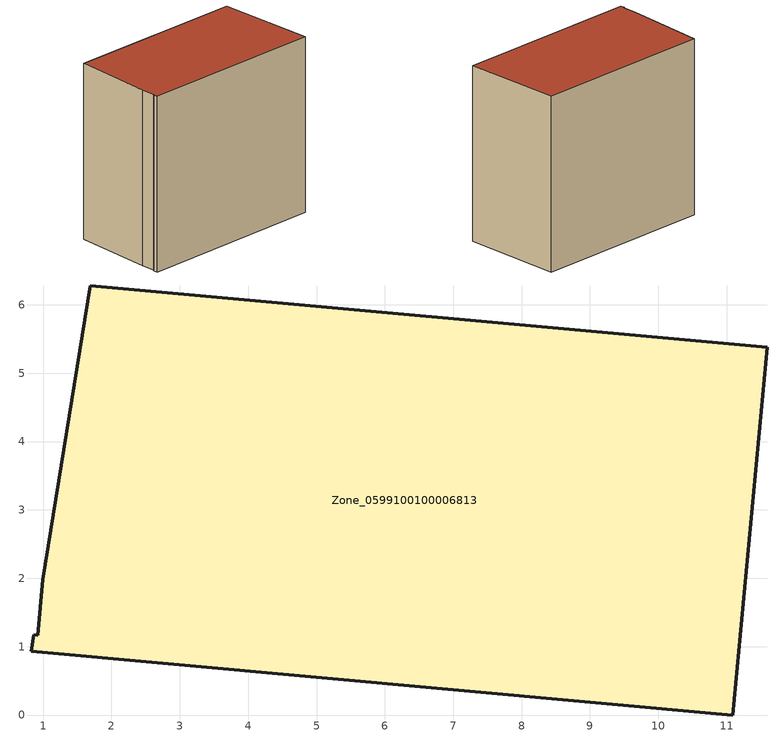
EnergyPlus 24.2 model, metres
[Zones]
Zone_0599100100006813
 floor ground (C_G): 1,1.98 1.69,6.28 11.59,5.38 11.09,0 0.83,0.93 0.87,1.17 0.92,1.17 z0
 wall outside (C_F): 0.83,0.93 11.09,0 11.59,5.38 1.69,6.28 1,1.98 0.92,1.17 0.87,1.17 0.83,0.93 z0:9.33
 roof outside (C_R): 1.69,6.28 1,1.98 0.92,1.17 0.87,1.17 0.83,0.93 11.09,0 11.59,5.38 z9.33
[BUILDING]
Pand.0599100100006813: North Axis=0; Terrain=City; Loads Convergence Tolerance Value=0.04; Temperature Convergence Tolerance Value=0.4; Solar Distribution=FullExterior; Maximum Number of Warmup Days=25; Minimum Number of Warmup Days=1
[Site:Location]
Rotterdam.The.Hague.AP_ZH_NLD Design_Conditions: Latitude=51.96; Longitude=4.45; Time Zone=1; Elevation=-4.5
[SITE:GROUNDTEMPERATURE:BUILDINGSURFACE]
18, 18, 18, 18, 18, 18, 18, 18, 18, 18, 18, 18
[MATERIAL] Thermal Absorptance=0.9; Solar Absorptance=0.7; Visible Absorptance=0.7
Name | Roughness | Thickness | Conductivity | Density | Specific Heat
G.TI.2015-2018 | MediumSmooth | 0.15 | 0.0428571 | 540 | 1210
F.TI.2015-2018 | Rough | 0.3 | 0.0666667 | 1920 | 840
R.TI.2015-2018 | MediumRough | 0.2 | 0.0333333 | 1500 | 1000
[CONSTRUCTION]
C_G: G.TI.2015-2018
C_F: F.TI.2015-2018
C_R: R.TI.2015-2018
[ZONE]
Zone_0599100100006813: Type=1; Multiplier=1; Ceiling Height=Autocalculate; Volume=Autocalculate; Floor Area=autocalculate; Part of Total Floor Area=Yes
[ZONEINFILTRATION:DESIGNFLOWRATE]
Infil_Zone_0599100100006813: Zone or ZoneList or Space or SpaceList=Zone_0599100100006813; Schedule=AlwaysOn; Design Flow Rate Calculation Method=Flow/Area; Flow Rate per Floor Area=0.0015; Constant Term Coefficient=1; Temperature Term Coefficient=0; Velocity Term Coefficient=0; Velocity Squared Term Coefficient=0
[HVACTEMPLATE:ZONE:IDEALLOADSAIRSYSTEM]
Zone_0599100100006813: Maximum Heating Supply Air Temperature=50; Minimum Cooling Supply Air Temperature=13; Maximum Heating Supply Air Humidity Ratio=0.0156; Minimum Cooling Supply Air Humidity Ratio=0.0077; Heating Limit=NoLimit; Cooling Limit=NoLimit; Dehumidification Control Type=ConstantSensibleHeatRatio; Cooling Sensible Heat Ratio=0.7; Dehumidification Setpoint=60; Humidification Control Type=None; Humidification Setpoint=30; Outdoor Air Method=None; Outdoor Air Flow Rate per Person=0.00944; Outdoor Air Flow Rate per Zone Floor Area=0; Outdoor Air Flow Rate per Zone=0; Demand Controlled Ventilation Type=None; Outdoor Air Economizer Type=NoEconomizer; Heat Recovery Type=None; Sensible Heat Recovery Effectiveness=0.7; Latent Heat Recovery Effectiveness=0.65
[ZONECONTROL:THERMOSTAT]
ThermostatControl_Zone_0599100100006813: Zone or ZoneList=Zone_0599100100006813; Control Type Schedule=DualSetpointControlType; Control 1=Thermostat_Zone_0599100100006813; Temperature Difference Between Cutout And Setpoint=0
[THERMOSTATSETPOINT:DUALSETPOINT]
Thermostat_Zone_0599100100006813: Heating Setpoint Temperature Schedule=HeatingSetpoint_Zone_0599100100006813; Cooling Setpoint Temperature Schedule=CoolingSetpoint_Zone_0599100100006813
[SCHEDULE:COMPACT]
HeatingSetpoint_Zone_0599100100006813: Through: 12/31, For: AllDays, Until: 24:00, 21
CoolingSetpoint_Zone_0599100100006813: Through: 12/31, For: AllDays, Until: 24:00, 24
DualSetpointControlType: Through: 12/31, For: AllDays, Until: 24:00, 4
AlwaysOn: Through: 12/31, For: AllDays, Until: 24:00, 1
